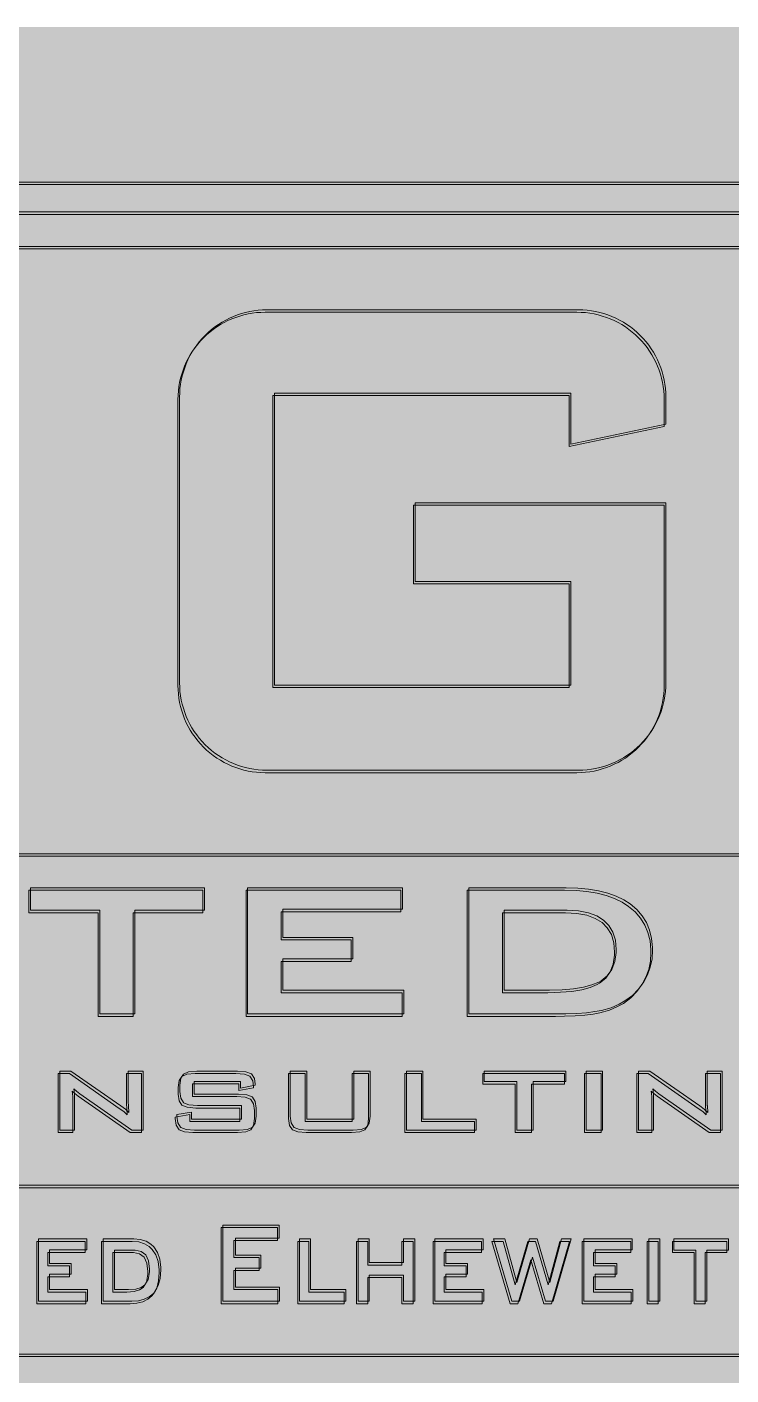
# Model space of a CAD drawing. Extents: x 594 to 813, y 174 to 240.
# Drawn here: x 798.466 to 799.505, y 188.869 to 190.856 of the extents above; entities that cross this region are included whole.
import ezdxf

# ---------------------------------------------------------------- set-up
doc = ezdxf.new("R2010")
doc.units = 0
doc.header["$MEASUREMENT"] = 0
doc.layers.add('UGCE-Logo', color=11, linetype='CONTINUOUS', lineweight=0)

# ---------------------------------------------------------------- blocks, each defined once
blk = doc.blocks.new('UGCE LOGO C')
at = {"layer": 'UGCE-Logo', "true_color": 0xffffff}
blk.add_hatch(color=7, dxfattribs=at).paths.add_polyline_path([(107380, 60870), (107380, 0), (0, 0), (0, 60870)])
at = {"layer": 'UGCE-Logo', "lineweight": 0, "true_color": 0x06336b}
h = blk.add_hatch(color=156, dxfattribs=at)
h.paths.add_polyline_path([(101375, 55359), (5508, 55359), (5508, 13718), (101375, 13718)])
h.paths.add_polyline_path([(59406, 15590), (59406, 17808), (61138, 17808), (61138, 17415), (59804, 17415), (59804, 16933), (60579, 16933), (60579, 16551), (59804, 16551), (59804, 16007), (61158, 16007), (61158, 15590)], flags=16)
h.paths.add_polyline_path([(54900, 15590), (54507, 15590), (54507, 16586), (53631, 17808), (54160, 17808), (54731, 16979), (55313, 17808), (55772, 17808), (54900, 16597)], flags=16)
h.paths.add_polyline_path([(61729, 15590), (61729, 17808), (61999, 17808), (63372, 16335), (63372, 17808), (63727, 17808), (63727, 15590), (63453, 15590), (62088, 17087), (62088, 15590)], flags=16)
h.paths.add_polyline_path([(6569, 19713), (6569, 54298), (100314, 54298), (100314, 19713)], flags=16)
h.paths.add_polyline_path([(53396, 17411), (52620, 17411), (52620, 15590), (52227, 15590), (52227, 17411), (51455, 17411), (51455, 17808), (53396, 17808)], flags=16)
h.paths.add_polyline_path([(50950, 15590), (50560, 15590), (50560, 17808), (50950, 17808)], flags=16)
h.paths.add_polyline_path([(64422, 15918), (64410, 16115), (64410, 17284), (64445, 17592), (64499, 17697), (64653, 17789), (64830, 17808), (65999, 17808), (66235, 17770), (66331, 17700), (66408, 17481), (66420, 17311), (66420, 17253), (66034, 17160), (66034, 17400), (64803, 17400), (64803, 16015), (66034, 16015), (66034, 16485), (65390, 16485), (65390, 16883), (66420, 16883), (66420, 16115), (66385, 15810), (66335, 15702), (66177, 15609), (65999, 15590), (64830, 15590), (64595, 15629), (64499, 15702)], flags=16)
h.paths.add_polyline_path([(49993, 15590), (48253, 15590), (48253, 17808), (49974, 17808), (49974, 17415), (48647, 17415), (48647, 16933), (49418, 16933), (49418, 16551), (48647, 16551), (48647, 16007), (49993, 16007)], flags=16)
h.paths.add_polyline_path([(67068, 15787), (67068, 16211), (67091, 16366), (67230, 16400), (67500, 16400), (67570, 16400), (67643, 16366), (67662, 16211), (67662, 15787), (67639, 15625), (67500, 15590), (67161, 15590), (67087, 15633)], flags=16)
h.paths.add_polyline_path([(47802, 17808), (47158, 15590), (46891, 15590), (46429, 17156), (45958, 15590), (45688, 15590), (45036, 17808), (45445, 17808), (45865, 16261), (46320, 17808), (46587, 17808), (47038, 16261), (47451, 17808)], flags=16)
h.paths.add_polyline_path([(69603, 15590), (70721, 18295), (71161, 18295), (72292, 15590), (71778, 15590), (71539, 16180), (70289, 16180), (70062, 15590)], flags=16)
h.paths.add_polyline_path([(44692, 15590), (42949, 15590), (42949, 17808), (44673, 17808), (44673, 17415), (43346, 17415), (43346, 16933), (44118, 16933), (44118, 16551), (43346, 16551), (43346, 16007), (44692, 16007)], flags=16)
h.paths.add_polyline_path([(70486, 16670), (70926, 17770), (71350, 16670)], flags=0)
h.paths.add_polyline_path([(72785, 15590), (72785, 17808), (73183, 17808), (73183, 16964), (74409, 16964), (74409, 17808), (74803, 17808), (74803, 15590), (74409, 15590), (74409, 16524), (73183, 16524), (73183, 15590)], flags=16)
h.paths.add_polyline_path([(42235, 15590), (41842, 15590), (41842, 16524), (40622, 16524), (40622, 15590), (40225, 15590), (40225, 17808), (40622, 17808), (40622, 16964), (41842, 16964), (41842, 17808), (42235, 17808)], flags=16)
h.paths.add_polyline_path([(39785, 15590), (38134, 15590), (38134, 17808), (38528, 17808), (38528, 16007), (39785, 16007)], flags=16)
h.paths.add_polyline_path([(75528, 15590), (75528, 17808), (75841, 17808), (76632, 16493), (77419, 17808), (77739, 17808), (77739, 15590), (77372, 15590), (77372, 17118), (76651, 15856), (76574, 15856), (75841, 17079), (75841, 15590)], flags=16)
h.paths.add_polyline_path([(37432, 15590), (35410, 15590), (35410, 18295), (37417, 18295), (37417, 17835), (35866, 17835), (35866, 17230), (36768, 17230), (36768, 16771), (35866, 16771), (35866, 16099), (37432, 16099)], flags=16)
h.paths.add_polyline_path([(78456, 15590), (78456, 17808), (80192, 17808), (80192, 17415), (78854, 17415), (78854, 16933), (79633, 16933), (79633, 16551), (78854, 16551), (78854, 16007), (80212, 16007), (80212, 15590)], flags=16)
h.paths.add_polyline_path([(80779, 15590), (80779, 17808), (81867, 17808), (82106, 17785), (82310, 17724), (82484, 17623), (82588, 17523), (82715, 17326), (82800, 17087), (82835, 16798), (82839, 16705), (82816, 16404), (82746, 16150), (82616, 15907), (82426, 15752), (82249, 15663), (82036, 15609), (81797, 15590), (81770, 15590)], flags=16)
h.paths.add_polyline_path([(81176, 16007), (81176, 17411), (81902, 17411), (82141, 17361), (82298, 17243), (82399, 17029), (82439, 16689), (82380, 16362), (82268, 16173), (82137, 16084), (81940, 16026), (81685, 16007)], flags=0)
h.paths.add_polyline_path([(33208, 16705), (33185, 16404), (33119, 16150), (32989, 15907), (32799, 15752), (32621, 15663), (32413, 15609), (32174, 15590), (32147, 15590), (31163, 15590), (31163, 17808), (32247, 17808), (32479, 17785), (32683, 17724), (32857, 17623), (32961, 17523), (33088, 17326), (33169, 17087), (33208, 16798)], flags=16)
h.paths.add_polyline_path([(32756, 16362), (32641, 16173), (32513, 16084), (32317, 16026), (32062, 16007), (31560, 16007), (31560, 17411), (32279, 17411), (32513, 17361), (32671, 17245), (32671, 17241), (32772, 17029), (32811, 16691)], flags=0)
h.paths.add_polyline_path([(30600, 15590), (28856, 15590), (28856, 17808), (30580, 17808), (30580, 17415), (29253, 17415), (29253, 16933), (30025, 16933), (30025, 16551), (29253, 16551), (29253, 16007), (30600, 16007)], flags=16)
h.paths.add_polyline_path([(84992, 16231), (84992, 16304), (85397, 16420), (85397, 16099), (86789, 16099), (86789, 16717), (85563, 16717), (85319, 16751), (85173, 16852), (85096, 17060), (85073, 17357), (85073, 17654), (85100, 17978), (85173, 18160), (85319, 18264), (85559, 18295), (86681, 18295), (86917, 18264), (87063, 18163), (87148, 17955), (87171, 17648), (86766, 17515), (86766, 17824), (85474, 17824), (85474, 17241), (86704, 17241), (86944, 17207), (87094, 17110), (87094, 17106), (87171, 16902), (87194, 16601), (87194, 16231), (87167, 15910), (87094, 15725), (86947, 15625), (86708, 15590), (86704, 15590), (85485, 15590), (85242, 15625), (85096, 15725), (85015, 15930)], flags=16)
h.paths.add_polyline_path([(28142, 15590), (27780, 15590), (27780, 17118), (27062, 15856), (26985, 15856), (26260, 17079), (26260, 15590), (25947, 15590), (25947, 17808), (26260, 17808), (27047, 16493), (27826, 17808), (28142, 17808)], flags=16)
h.paths.add_polyline_path([(87758, 15590), (88714, 17808), (89096, 17808), (90068, 15590), (89625, 15590), (89424, 16076), (88356, 16076), (88151, 15590)], flags=16)
h.paths.add_polyline_path([(88521, 16481), (88884, 17403), (89262, 16481)], flags=0)
h.paths.add_polyline_path([(25546, 15590), (25106, 15590), (24906, 16076), (23845, 16076), (23640, 15590), (23251, 15590), (24203, 17808), (24578, 17808)], flags=16)
h.paths.add_polyline_path([(24747, 16481), (24011, 16481), (24373, 17403)], flags=0)
h.paths.add_polyline_path([(90474, 15590), (90474, 17808), (92186, 17808), (92186, 17411), (90871, 17411), (90871, 16832), (91577, 16832), (91577, 16420), (90871, 16420), (90871, 15590)], flags=16)
h.paths.add_polyline_path([(22776, 15590), (22386, 15590), (22386, 16524), (21167, 16524), (21167, 15590), (20770, 15590), (20770, 17808), (21167, 17808), (21167, 16964), (22386, 16964), (22386, 17808), (22776, 17808)], flags=16)
h.paths.add_polyline_path([(92352, 17808), (92761, 17808), (93186, 16261), (93641, 17808), (93911, 17808), (94362, 16261), (94779, 17808), (95138, 17808), (94486, 15590), (94220, 15590), (93753, 17156), (93278, 15590), (93008, 15590)], flags=16)
h.paths.add_polyline_path([(20095, 16115), (20060, 15810), (20010, 15702), (19852, 15609), (19678, 15590), (18436, 15590), (18204, 15629), (18104, 15702), (18031, 15918), (18019, 16115), (18019, 17284), (18054, 17592), (18104, 17697), (18259, 17789), (18436, 17808), (19678, 17808), (19910, 17770), (20010, 17697), (20083, 17477), (20095, 17284)], flags=16)
h.paths.add_polyline_path([(95342, 15590), (96299, 17808), (96681, 17808), (97653, 15590), (97213, 15590), (97009, 16076), (95940, 16076), (95736, 15590)], flags=16)
h.paths.add_polyline_path([(19705, 16015), (18409, 16015), (18409, 17400), (19705, 17400)], flags=0)
h.paths.add_polyline_path([(96106, 16481), (96473, 17403), (96847, 16481)], flags=0)
h.paths.add_polyline_path([(97846, 17411), (97846, 17808), (99802, 17808), (99802, 17411), (99019, 17411), (99019, 15590), (98625, 15590), (98625, 17411)], flags=16)
h.paths.add_polyline_path([(17244, 15590), (16820, 15590), (16820, 17261), (16827, 17384), (16835, 17550), (16773, 17380), (16723, 17268), (15986, 15914), (15894, 15914), (15157, 17272), (15091, 17419), (15041, 17550), (15049, 17396), (15053, 17261), (15053, 15590), (14682, 15590), (14682, 18295), (15053, 18295), (15975, 16659), (16877, 18295), (17244, 18295)], flags=16)
h.paths.add_polyline_path([(12383, 15787), (12360, 15625), (12225, 15590), (11885, 15590), (11816, 15633), (11793, 15787), (11793, 16211), (11816, 16366), (11955, 16400), (12225, 16400), (12294, 16400), (12364, 16366), (12383, 16211)], flags=16)
h.paths.add_polyline_path([(11341, 15590), (10778, 15590), (10107, 16431), (9737, 16431), (9737, 15590), (9351, 15590), (9351, 17808), (10797, 17808), (11072, 17751), (11168, 17477), (11175, 17376), (11175, 16856), (11115, 16546), (10913, 16439), (10797, 16431), (10578, 16431)], flags=16)
h.paths.add_polyline_path([(10809, 16991), (10770, 16852), (10632, 16813), (9737, 16813), (9737, 17427), (10632, 17427), (10770, 17384), (10809, 17245)], flags=0)
h.paths.add_polyline_path([(8764, 16705), (8741, 16404), (8672, 16150), (8560, 15941), (8498, 15872), (8355, 15752), (8178, 15663), (7970, 15609), (7727, 15590), (7700, 15590), (6720, 15590), (6720, 17808), (7800, 17808), (8035, 17785), (8236, 17724), (8409, 17623), (8514, 17523), (8641, 17326), (8726, 17087), (8760, 16798)], flags=16)
h.paths.add_polyline_path([(8359, 16640), (8309, 16362), (8197, 16173), (8066, 16084), (7869, 16026), (7619, 16007), (7113, 16007), (7113, 17411), (7836, 17411), (8070, 17361), (8227, 17243), (8328, 17029), (8359, 16732)], flags=0)
h = blk.add_hatch(color=156, dxfattribs=at)
h.paths.add_polyline_path([(99030, 53073), (7883, 53073), (7883, 31490), (99030, 31490)])
h.paths.add_polyline_path([(48062, 34460), (36978, 34460, -0.414214), (33875, 37563), (33875, 47718, -0.414214), (36978, 50821), (48062, 50821, -0.414214), (51165, 47718), (51165, 46759), (47789, 46052), (47789, 47862), (37251, 47862), (37251, 37485), (47789, 37485), (47789, 41166), (42257, 41166), (42257, 43965), (51165, 43965), (51165, 37563, -0.414214)], flags=16)
h.paths.add_polyline_path([(57930, 37563), (57930, 47718, -0.414214), (61034, 50821), (70700, 50821, -0.414214), (73803, 47718), (73803, 45438), (70427, 44731), (70427, 47862), (61307, 47862), (61307, 37485), (70427, 37485), (70427, 40999), (73803, 40202), (73803, 37563, -0.414214), (70700, 34460), (61034, 34460, -0.414214)], flags=16)
h.paths.add_polyline_path([(23634, 34411), (13568, 34411, -0.414214), (10465, 37514), (10465, 50808), (13823, 50808), (13823, 37514), (23413, 37514), (23413, 50808), (26737, 50808), (26737, 37514, -0.414214)], flags=16)
h.paths.add_polyline_path([(80784, 50746), (95753, 50746), (95753, 48021), (84228, 48021), (84228, 44269), (90836, 44269), (90836, 41455), (84159, 41455), (84159, 37474), (95753, 37474), (95753, 34408), (80784, 34408)], flags=16)
h = blk.add_hatch(color=156, dxfattribs=at)
h.dxf.hatch_style = 1
h.paths.add_polyline_path([(34765, 30286), (28569, 30286), (28569, 29483), (31038, 29483), (31038, 25801), (32288, 25801), (32288, 29483), (34765, 29483)])
h = blk.add_hatch(color=156, dxfattribs=at)
h.dxf.hatch_style = 1
h.paths.add_polyline_path([(41802, 30286), (36296, 30286), (36296, 25801), (41853, 25801), (41853, 26644), (37548, 26644), (37548, 27757), (40031, 27757), (40031, 28521), (37548, 28521), (37548, 29522), (41802, 29522)])
h = blk.add_hatch(color=156, dxfattribs=at)
h.dxf.hatch_style = 1
h.paths.add_polyline_path([(50695, 28072), (50692, 28167), (50661, 28485), (50589, 28780), (50477, 29048), (50327, 29293), (50134, 29514), (49900, 29709), (49674, 29854), (49403, 29985), (49105, 30094), (48776, 30178), (48419, 30239), (48034, 30275), (47621, 30286), (44162, 30286), (44162, 25801), (47300, 25801), (47615, 25804), (47998, 25818), (48341, 25846), (48639, 25885), (48873, 25929), (49216, 26024), (49509, 26147), (49713, 26264), (49975, 26459), (50198, 26685), (50385, 26942), (50516, 27190), (50614, 27466), (50675, 27759)])
h.paths.add_polyline_path([(49401, 27982), (49353, 27662), (49247, 27386), (49085, 27160), (48862, 26981), (48781, 26934), (48533, 26830), (48237, 26750), (47886, 26691), (47484, 26657), (47032, 26644), (45415, 26644), (45415, 29483), (47632, 29483), (47657, 29483), (48059, 29461), (48410, 29394), (48709, 29285), (48954, 29132), (49141, 28948), (49286, 28705), (49373, 28418), (49403, 28088)], flags=16)
h = blk.add_hatch(color=156, dxfattribs=at)
h.dxf.hatch_style = 1
h.paths.add_polyline_path([(32578, 23774), (32050, 23774), (32050, 22668), (32056, 22554), (32056, 22534), (32073, 22305), (31948, 22418), (31789, 22534), (30014, 23774), (29615, 23774), (29615, 21670), (30142, 21670), (30142, 22807), (30136, 22957), (30116, 23141), (30210, 23059), (30326, 22968), (32178, 21670), (32578, 21670)])
h = blk.add_hatch(color=156, dxfattribs=at)
h.dxf.hatch_style = 1
h.paths.add_polyline_path([(36468, 22846), (36460, 22855), (36270, 22929), (35966, 22954), (34395, 22954), (34395, 23405), (36046, 23405), (36046, 23167), (36564, 23266), (36564, 23311), (36536, 23513), (36431, 23672), (36428, 23674), (36236, 23748), (35938, 23774), (34509, 23774), (34489, 23774), (34194, 23745), (34012, 23666), (33916, 23521), (33885, 23275), (33885, 23042), (33916, 22804), (34012, 22651), (34018, 22645), (34208, 22571), (34509, 22546), (36080, 22546), (36080, 22067), (34299, 22067), (34299, 22313), (33780, 22225), (33780, 22169), (33814, 21931), (33913, 21775), (33922, 21769), (34109, 21695), (34409, 21670), (35966, 21670), (35992, 21670), (36287, 21698), (36468, 21775), (36564, 21922), (36596, 22169), (36596, 22455), (36567, 22693)])
h = blk.add_hatch(color=156, dxfattribs=at)
h.dxf.hatch_style = 1
h.paths.add_polyline_path([(40653, 23774), (40069, 23774), (40069, 22067), (38399, 22067), (38399, 23774), (37812, 23774), (37812, 22169), (37843, 21928), (37942, 21775), (38138, 21695), (38439, 21670), (40049, 21670), (40344, 21698), (40526, 21775), (40622, 21922), (40653, 22169)])
h = blk.add_hatch(color=156, dxfattribs=at)
h.dxf.hatch_style = 1
h.paths.add_polyline_path([(44422, 22067), (42530, 22067), (42530, 23774), (41943, 23774), (41943, 21670), (44422, 21670)])
h = blk.add_hatch(color=156, dxfattribs=at)
h.dxf.hatch_style = 1
h.paths.add_polyline_path([(47615, 23774), (44711, 23774), (44711, 23396), (45865, 23396), (45865, 21670), (46452, 21670), (46452, 23396), (47615, 23396)])
h = blk.add_hatch(color=156, dxfattribs=at)
h.dxf.hatch_style = 1
h.paths.add_polyline_path([(48919, 23774), (48332, 23774), (48332, 21670), (48919, 21670)])
h = blk.add_hatch(color=156, dxfattribs=at)
h.dxf.hatch_style = 1
h.paths.add_polyline_path([(53164, 23774), (52636, 23774), (52636, 22668), (52639, 22554), (52642, 22534), (52659, 22305), (52534, 22418), (52373, 22534), (50600, 23774), (50198, 23774), (50198, 21670), (50725, 21670), (50725, 22807), (50722, 22957), (50702, 23141), (50796, 23059), (50912, 22968), (52761, 21670), (53164, 21670)])
at = {"layer": 'UGCE-Logo', "color": 156, "true_color": 0x06336b}
for points in [[(101375, 55359), (101375, 13718), (5508, 13718), (5508, 55359)], [(100314, 54298), (100314, 19713), (6569, 19713), (6569, 54298)], [(99030, 53073), (99030, 31490), (7883, 31490), (7883, 53073)]]:
    blk.add_lwpolyline(points, close=True, dxfattribs=at)
at = {"layer": 'UGCE-Logo', "color": 156, "lineweight": 0, "true_color": 0x06336b}
blk.add_lwpolyline([(51165, 43965), (51165, 37563, -0.414214), (48062, 34460), (36978, 34460, -0.414214), (33875, 37563), (33875, 47718, -0.414214), (36978, 50821), (48062, 50821, -0.414214), (51165, 47718), (51165, 46759), (47789, 46052), (47789, 47862), (37251, 47862), (37251, 37485), (47789, 37485), (47789, 41166), (42257, 41166), (42257, 43965)], format="xyb", close=True, dxfattribs=at)
for points in [[(28569, 30286), (28569, 29483), (31038, 29483), (31038, 25801), (32288, 25801), (32288, 29483), (34765, 29483), (34765, 30286)], [(36296, 30286), (36296, 25801), (41853, 25801), (41853, 26644), (37548, 26644), (37548, 27757), (40031, 27757), (40031, 28521), (37548, 28521), (37548, 29522), (41802, 29522), (41802, 30286)], [(49900, 29709), (49674, 29854), (49403, 29985), (49105, 30094), (48776, 30178), (48419, 30239), (48034, 30275), (47621, 30286), (44162, 30286), (44162, 25801), (47300, 25801), (47615, 25804), (47998, 25818), (48341, 25846), (48639, 25885), (48873, 25929), (49216, 26024), (49509, 26147), (49713, 26264), (49975, 26459), (50198, 26685), (50385, 26942), (50516, 27190), (50614, 27466), (50675, 27759), (50695, 28072), (50692, 28167), (50661, 28485), (50589, 28780), (50477, 29048), (50327, 29293), (50134, 29514)], [(45415, 29483), (47632, 29483), (47657, 29483), (48059, 29461), (48410, 29394), (48709, 29285), (48954, 29132), (49141, 28948), (49286, 28705), (49373, 28418), (49403, 28088), (49401, 27982), (49353, 27662), (49247, 27386), (49085, 27160), (48862, 26981), (48781, 26934), (48533, 26830), (48237, 26750), (47886, 26691), (47484, 26657), (47032, 26644), (45415, 26644)], [(29615, 23774), (29615, 21670), (30142, 21670), (30142, 22807), (30136, 22957), (30116, 23141), (30210, 23059), (30326, 22968), (32178, 21670), (32578, 21670), (32578, 23774), (32050, 23774), (32050, 22668), (32056, 22554), (32056, 22534), (32073, 22305), (31948, 22418), (31789, 22534), (30014, 23774)], [(33780, 22225), (33780, 22169), (33814, 21931), (33913, 21775), (33922, 21769), (34109, 21695), (34409, 21670), (35966, 21670), (35992, 21670), (36287, 21698), (36468, 21775), (36564, 21922), (36596, 22169), (36596, 22455), (36567, 22693), (36468, 22846), (36460, 22855), (36270, 22929), (35966, 22954), (34395, 22954), (34395, 23405), (36046, 23405), (36046, 23167), (36564, 23266), (36564, 23311), (36536, 23513), (36431, 23672), (36428, 23674), (36236, 23748), (35938, 23774), (34509, 23774), (34489, 23774), (34194, 23745), (34012, 23666), (33916, 23521), (33885, 23275), (33885, 23042), (33916, 22804), (34012, 22651), (34018, 22645), (34208, 22571), (34509, 22546), (36080, 22546), (36080, 22067), (34299, 22067), (34299, 22313)], [(37812, 23774), (37812, 22169), (37843, 21928), (37943, 21775), (37951, 21772), (38138, 21695), (38439, 21670), (40029, 21670), (40049, 21670), (40344, 21698), (40526, 21775), (40622, 21922), (40653, 22169), (40653, 23774), (40069, 23774), (40069, 22067), (38399, 22067), (38399, 23774)], [(41943, 23774), (41943, 21670), (44422, 21670), (44422, 22067), (42530, 22067), (42530, 23774)], [(44711, 23774), (44711, 23396), (45865, 23396), (45865, 21670), (46452, 21670), (46452, 23396), (47615, 23396), (47615, 23774)], [(48332, 23774), (48919, 23774), (48919, 21670), (48332, 21670)], [(52636, 23774), (52636, 22668), (52639, 22554), (52642, 22534), (52659, 22305), (52534, 22418), (52373, 22534), (50600, 23774), (50198, 23774), (50198, 21670), (50725, 21670), (50725, 22807), (50722, 22957), (50702, 23141), (50796, 23059), (50912, 22968), (52761, 21670), (53164, 21670), (53164, 23774)], [(35410, 15590), (37432, 15590), (37432, 16099), (35866, 16099), (35866, 16771), (36768, 16771), (36768, 17230), (35866, 17230), (35866, 17835), (37417, 17835), (37417, 18295), (35410, 18295)], [(28856, 15590), (30600, 15590), (30600, 16007), (29253, 16007), (29253, 16551), (30025, 16551), (30025, 16933), (29253, 16933), (29253, 17415), (30580, 17415), (30580, 17808), (28856, 17808)], [(31163, 15590), (32147, 15590), (32174, 15590), (32413, 15609), (32621, 15663), (32799, 15752), (32945, 15872), (33007, 15941), (33119, 16150), (33185, 16404), (33208, 16705), (33208, 16798), (33169, 17087), (33088, 17326), (32961, 17523), (32857, 17623), (32683, 17724), (32479, 17785), (32247, 17808), (31163, 17808)], [(38134, 15590), (39785, 15590), (39785, 16007), (38528, 16007), (38528, 17808), (38134, 17808)], [(40225, 15590), (40622, 15590), (40622, 16524), (41842, 16524), (41842, 15590), (42235, 15590), (42235, 17808), (41842, 17808), (41842, 16964), (40622, 16964), (40622, 17808), (40225, 17808)], [(42949, 15590), (44692, 15590), (44692, 16007), (43346, 16007), (43346, 16551), (44118, 16551), (44118, 16933), (43346, 16933), (43346, 17415), (44673, 17415), (44673, 17808), (42949, 17808)], [(45036, 17808), (45445, 17808), (45865, 16261), (46320, 17808), (46587, 17808), (47038, 16261), (47451, 17808), (47802, 17808), (47158, 15590), (46891, 15590), (46429, 17156), (45958, 15590), (45688, 15590)], [(48253, 15590), (49993, 15590), (49993, 16007), (48647, 16007), (48647, 16551), (49418, 16551), (49418, 16933), (48647, 16933), (48647, 17415), (49974, 17415), (49974, 17808), (48253, 17808)], [(50950, 17808), (50950, 15590), (50560, 15590), (50560, 17808)], [(51455, 17411), (52227, 17411), (52227, 15590), (52620, 15590), (52620, 17411), (53396, 17411), (53396, 17808), (51455, 17808)], [(32247, 17411), (32297, 17407), (32513, 17361), (32671, 17245), (32671, 17241), (32772, 17029), (32806, 16732), (32803, 16640), (32756, 16362), (32641, 16173), (32513, 16084), (32317, 16026), (32062, 16007), (31560, 16007), (31560, 17411)]]:
    blk.add_lwpolyline(points, close=True, dxfattribs=at)
blk = doc.blocks.new('UGCE Logo 2')
at = {"layer": 'UGCE-Logo', "true_color": 0xffffff}
blk.add_hatch(color=7, dxfattribs=at).paths.add_polyline_path([(107380, 60870), (107380, 0), (0, 0), (0, 60870)])
at = {"layer": 'UGCE-Logo', "lineweight": 0, "true_color": 0x06336b}
h = blk.add_hatch(color=156, dxfattribs=at)
h.paths.add_polyline_path([(101375, 55359), (5508, 55359), (5508, 13718), (101375, 13718)])
h.paths.add_polyline_path([(59406, 15590), (59406, 17808), (61138, 17808), (61138, 17415), (59804, 17415), (59804, 16933), (60579, 16933), (60579, 16551), (59804, 16551), (59804, 16007), (61158, 16007), (61158, 15590)], flags=16)
h.paths.add_polyline_path([(54900, 15590), (54507, 15590), (54507, 16586), (53631, 17808), (54160, 17808), (54731, 16979), (55313, 17808), (55772, 17808), (54900, 16597)], flags=16)
h.paths.add_polyline_path([(61729, 15590), (61729, 17808), (61999, 17808), (63372, 16335), (63372, 17808), (63727, 17808), (63727, 15590), (63453, 15590), (62088, 17087), (62088, 15590)], flags=16)
h.paths.add_polyline_path([(6569, 19713), (6569, 54298), (100314, 54298), (100314, 19713)], flags=16)
h.paths.add_polyline_path([(53396, 17411), (52620, 17411), (52620, 15590), (52227, 15590), (52227, 17411), (51455, 17411), (51455, 17808), (53396, 17808)], flags=16)
h.paths.add_polyline_path([(50950, 15590), (50560, 15590), (50560, 17808), (50950, 17808)], flags=16)
h.paths.add_polyline_path([(64422, 15918), (64410, 16115), (64410, 17284), (64445, 17592), (64499, 17697), (64653, 17789), (64830, 17808), (65999, 17808), (66235, 17770), (66331, 17700), (66408, 17481), (66420, 17311), (66420, 17253), (66034, 17160), (66034, 17400), (64803, 17400), (64803, 16015), (66034, 16015), (66034, 16485), (65390, 16485), (65390, 16883), (66420, 16883), (66420, 16115), (66385, 15810), (66335, 15702), (66177, 15609), (65999, 15590), (64830, 15590), (64595, 15629), (64499, 15702)], flags=16)
h.paths.add_polyline_path([(49993, 15590), (48253, 15590), (48253, 17808), (49974, 17808), (49974, 17415), (48647, 17415), (48647, 16933), (49418, 16933), (49418, 16551), (48647, 16551), (48647, 16007), (49993, 16007)], flags=16)
h.paths.add_polyline_path([(67068, 15787), (67068, 16211), (67091, 16366), (67230, 16400), (67500, 16400), (67570, 16400), (67643, 16366), (67662, 16211), (67662, 15787), (67639, 15625), (67500, 15590), (67161, 15590), (67087, 15633)], flags=16)
h.paths.add_polyline_path([(47802, 17808), (47158, 15590), (46891, 15590), (46429, 17156), (45958, 15590), (45688, 15590), (45036, 17808), (45445, 17808), (45865, 16261), (46320, 17808), (46587, 17808), (47038, 16261), (47451, 17808)], flags=16)
h.paths.add_polyline_path([(69603, 15590), (70721, 18295), (71161, 18295), (72292, 15590), (71778, 15590), (71539, 16180), (70289, 16180), (70062, 15590)], flags=16)
h.paths.add_polyline_path([(44692, 15590), (42949, 15590), (42949, 17808), (44673, 17808), (44673, 17415), (43346, 17415), (43346, 16933), (44118, 16933), (44118, 16551), (43346, 16551), (43346, 16007), (44692, 16007)], flags=16)
h.paths.add_polyline_path([(70486, 16670), (70926, 17770), (71350, 16670)], flags=0)
h.paths.add_polyline_path([(72785, 15590), (72785, 17808), (73183, 17808), (73183, 16964), (74409, 16964), (74409, 17808), (74803, 17808), (74803, 15590), (74409, 15590), (74409, 16524), (73183, 16524), (73183, 15590)], flags=16)
h.paths.add_polyline_path([(42235, 15590), (41842, 15590), (41842, 16524), (40622, 16524), (40622, 15590), (40225, 15590), (40225, 17808), (40622, 17808), (40622, 16964), (41842, 16964), (41842, 17808), (42235, 17808)], flags=16)
h.paths.add_polyline_path([(39785, 15590), (38134, 15590), (38134, 17808), (38528, 17808), (38528, 16007), (39785, 16007)], flags=16)
h.paths.add_polyline_path([(75528, 15590), (75528, 17808), (75841, 17808), (76632, 16493), (77419, 17808), (77739, 17808), (77739, 15590), (77372, 15590), (77372, 17118), (76651, 15856), (76574, 15856), (75841, 17079), (75841, 15590)], flags=16)
h.paths.add_polyline_path([(37432, 15590), (35410, 15590), (35410, 18295), (37417, 18295), (37417, 17835), (35866, 17835), (35866, 17230), (36768, 17230), (36768, 16771), (35866, 16771), (35866, 16099), (37432, 16099)], flags=16)
h.paths.add_polyline_path([(78456, 15590), (78456, 17808), (80192, 17808), (80192, 17415), (78854, 17415), (78854, 16933), (79633, 16933), (79633, 16551), (78854, 16551), (78854, 16007), (80212, 16007), (80212, 15590)], flags=16)
h.paths.add_polyline_path([(80779, 15590), (80779, 17808), (81867, 17808), (82106, 17785), (82310, 17724), (82484, 17623), (82588, 17523), (82715, 17326), (82800, 17087), (82835, 16798), (82839, 16705), (82816, 16404), (82746, 16150), (82616, 15907), (82426, 15752), (82249, 15663), (82036, 15609), (81797, 15590), (81770, 15590)], flags=16)
h.paths.add_polyline_path([(81176, 16007), (81176, 17411), (81902, 17411), (82141, 17361), (82298, 17243), (82399, 17029), (82439, 16689), (82380, 16362), (82268, 16173), (82137, 16084), (81940, 16026), (81685, 16007)], flags=0)
h.paths.add_polyline_path([(33208, 16705), (33185, 16404), (33119, 16150), (32989, 15907), (32799, 15752), (32621, 15663), (32413, 15609), (32174, 15590), (32147, 15590), (31163, 15590), (31163, 17808), (32247, 17808), (32479, 17785), (32683, 17724), (32857, 17623), (32961, 17523), (33088, 17326), (33169, 17087), (33208, 16798)], flags=16)
h.paths.add_polyline_path([(32756, 16362), (32641, 16173), (32513, 16084), (32317, 16026), (32062, 16007), (31560, 16007), (31560, 17411), (32279, 17411), (32513, 17361), (32671, 17245), (32671, 17241), (32772, 17029), (32811, 16691)], flags=0)
h.paths.add_polyline_path([(30600, 15590), (28856, 15590), (28856, 17808), (30580, 17808), (30580, 17415), (29253, 17415), (29253, 16933), (30025, 16933), (30025, 16551), (29253, 16551), (29253, 16007), (30600, 16007)], flags=16)
h.paths.add_polyline_path([(84992, 16231), (84992, 16304), (85397, 16420), (85397, 16099), (86789, 16099), (86789, 16717), (85563, 16717), (85319, 16751), (85173, 16852), (85096, 17060), (85073, 17357), (85073, 17654), (85100, 17978), (85173, 18160), (85319, 18264), (85559, 18295), (86681, 18295), (86917, 18264), (87063, 18163), (87148, 17955), (87171, 17648), (86766, 17515), (86766, 17824), (85474, 17824), (85474, 17241), (86704, 17241), (86944, 17207), (87094, 17110), (87094, 17106), (87171, 16902), (87194, 16601), (87194, 16231), (87167, 15910), (87094, 15725), (86947, 15625), (86708, 15590), (86704, 15590), (85485, 15590), (85242, 15625), (85096, 15725), (85015, 15930)], flags=16)
h.paths.add_polyline_path([(28142, 15590), (27780, 15590), (27780, 17118), (27062, 15856), (26985, 15856), (26260, 17079), (26260, 15590), (25947, 15590), (25947, 17808), (26260, 17808), (27047, 16493), (27826, 17808), (28142, 17808)], flags=16)
h.paths.add_polyline_path([(87758, 15590), (88714, 17808), (89096, 17808), (90068, 15590), (89625, 15590), (89424, 16076), (88356, 16076), (88151, 15590)], flags=16)
h.paths.add_polyline_path([(88521, 16481), (88884, 17403), (89262, 16481)], flags=0)
h.paths.add_polyline_path([(25546, 15590), (25106, 15590), (24906, 16076), (23845, 16076), (23640, 15590), (23251, 15590), (24203, 17808), (24578, 17808)], flags=16)
h.paths.add_polyline_path([(24747, 16481), (24011, 16481), (24373, 17403)], flags=0)
h.paths.add_polyline_path([(90474, 15590), (90474, 17808), (92186, 17808), (92186, 17411), (90871, 17411), (90871, 16832), (91577, 16832), (91577, 16420), (90871, 16420), (90871, 15590)], flags=16)
h.paths.add_polyline_path([(22776, 15590), (22386, 15590), (22386, 16524), (21167, 16524), (21167, 15590), (20770, 15590), (20770, 17808), (21167, 17808), (21167, 16964), (22386, 16964), (22386, 17808), (22776, 17808)], flags=16)
h.paths.add_polyline_path([(92352, 17808), (92761, 17808), (93186, 16261), (93641, 17808), (93911, 17808), (94362, 16261), (94779, 17808), (95138, 17808), (94486, 15590), (94220, 15590), (93753, 17156), (93278, 15590), (93008, 15590)], flags=16)
h.paths.add_polyline_path([(20095, 16115), (20060, 15810), (20010, 15702), (19852, 15609), (19678, 15590), (18436, 15590), (18204, 15629), (18104, 15702), (18031, 15918), (18019, 16115), (18019, 17284), (18054, 17592), (18104, 17697), (18259, 17789), (18436, 17808), (19678, 17808), (19910, 17770), (20010, 17697), (20083, 17477), (20095, 17284)], flags=16)
h.paths.add_polyline_path([(95342, 15590), (96299, 17808), (96681, 17808), (97653, 15590), (97213, 15590), (97009, 16076), (95940, 16076), (95736, 15590)], flags=16)
h.paths.add_polyline_path([(19705, 16015), (18409, 16015), (18409, 17400), (19705, 17400)], flags=0)
h.paths.add_polyline_path([(96106, 16481), (96473, 17403), (96847, 16481)], flags=0)
h.paths.add_polyline_path([(97846, 17411), (97846, 17808), (99802, 17808), (99802, 17411), (99019, 17411), (99019, 15590), (98625, 15590), (98625, 17411)], flags=16)
h.paths.add_polyline_path([(17244, 15590), (16820, 15590), (16820, 17261), (16827, 17384), (16835, 17550), (16773, 17380), (16723, 17268), (15986, 15914), (15894, 15914), (15157, 17272), (15091, 17419), (15041, 17550), (15049, 17396), (15053, 17261), (15053, 15590), (14682, 15590), (14682, 18295), (15053, 18295), (15975, 16659), (16877, 18295), (17244, 18295)], flags=16)
h.paths.add_polyline_path([(12383, 15787), (12360, 15625), (12225, 15590), (11885, 15590), (11816, 15633), (11793, 15787), (11793, 16211), (11816, 16366), (11955, 16400), (12225, 16400), (12294, 16400), (12364, 16366), (12383, 16211)], flags=16)
h.paths.add_polyline_path([(11341, 15590), (10778, 15590), (10107, 16431), (9737, 16431), (9737, 15590), (9351, 15590), (9351, 17808), (10797, 17808), (11072, 17751), (11168, 17477), (11175, 17376), (11175, 16856), (11115, 16546), (10913, 16439), (10797, 16431), (10578, 16431)], flags=16)
h.paths.add_polyline_path([(10809, 16991), (10770, 16852), (10632, 16813), (9737, 16813), (9737, 17427), (10632, 17427), (10770, 17384), (10809, 17245)], flags=0)
h.paths.add_polyline_path([(8764, 16705), (8741, 16404), (8672, 16150), (8560, 15941), (8498, 15872), (8355, 15752), (8178, 15663), (7970, 15609), (7727, 15590), (7700, 15590), (6720, 15590), (6720, 17808), (7800, 17808), (8035, 17785), (8236, 17724), (8409, 17623), (8514, 17523), (8641, 17326), (8726, 17087), (8760, 16798)], flags=16)
h.paths.add_polyline_path([(8359, 16640), (8309, 16362), (8197, 16173), (8066, 16084), (7869, 16026), (7619, 16007), (7113, 16007), (7113, 17411), (7836, 17411), (8070, 17361), (8227, 17243), (8328, 17029), (8359, 16732)], flags=0)
h = blk.add_hatch(color=156, dxfattribs=at)
h.paths.add_polyline_path([(99030, 53073), (7883, 53073), (7883, 31490), (99030, 31490)])
h.paths.add_polyline_path([(48062, 34460), (36978, 34460, -0.414214), (33875, 37563), (33875, 47718, -0.414214), (36978, 50821), (48062, 50821, -0.414214), (51165, 47718), (51165, 46759), (47789, 46052), (47789, 47862), (37251, 47862), (37251, 37485), (47789, 37485), (47789, 41166), (42257, 41166), (42257, 43965), (51165, 43965), (51165, 37563, -0.414214)], flags=16)
h.paths.add_polyline_path([(57930, 37563), (57930, 47718, -0.414214), (61034, 50821), (70700, 50821, -0.414214), (73803, 47718), (73803, 45438), (70427, 44731), (70427, 47862), (61307, 47862), (61307, 37485), (70427, 37485), (70427, 40999), (73803, 40202), (73803, 37563, -0.414214), (70700, 34460), (61034, 34460, -0.414214)], flags=16)
h.paths.add_polyline_path([(23634, 34411), (13568, 34411, -0.414214), (10465, 37514), (10465, 50808), (13823, 50808), (13823, 37514), (23413, 37514), (23413, 50808), (26737, 50808), (26737, 37514, -0.414214)], flags=16)
h.paths.add_polyline_path([(80784, 50746), (95753, 50746), (95753, 48021), (84228, 48021), (84228, 44269), (90836, 44269), (90836, 41455), (84159, 41455), (84159, 37474), (95753, 37474), (95753, 34408), (80784, 34408)], flags=16)
h = blk.add_hatch(color=156, dxfattribs=at)
h.dxf.hatch_style = 1
h.paths.add_polyline_path([(34765, 30286), (28569, 30286), (28569, 29483), (31038, 29483), (31038, 25801), (32288, 25801), (32288, 29483), (34765, 29483)])
h = blk.add_hatch(color=156, dxfattribs=at)
h.dxf.hatch_style = 1
h.paths.add_polyline_path([(41802, 30286), (36296, 30286), (36296, 25801), (41853, 25801), (41853, 26644), (37548, 26644), (37548, 27757), (40031, 27757), (40031, 28521), (37548, 28521), (37548, 29522), (41802, 29522)])
h = blk.add_hatch(color=156, dxfattribs=at)
h.dxf.hatch_style = 1
h.paths.add_polyline_path([(50695, 28072), (50692, 28167), (50661, 28485), (50589, 28780), (50477, 29048), (50327, 29293), (50134, 29514), (49900, 29709), (49674, 29854), (49403, 29985), (49105, 30094), (48776, 30178), (48419, 30239), (48034, 30275), (47621, 30286), (44162, 30286), (44162, 25801), (47300, 25801), (47615, 25804), (47998, 25818), (48341, 25846), (48639, 25885), (48873, 25929), (49216, 26024), (49509, 26147), (49713, 26264), (49975, 26459), (50198, 26685), (50385, 26942), (50516, 27190), (50614, 27466), (50675, 27759)])
h.paths.add_polyline_path([(49401, 27982), (49353, 27662), (49247, 27386), (49085, 27160), (48862, 26981), (48781, 26934), (48533, 26830), (48237, 26750), (47886, 26691), (47484, 26657), (47032, 26644), (45415, 26644), (45415, 29483), (47632, 29483), (47657, 29483), (48059, 29461), (48410, 29394), (48709, 29285), (48954, 29132), (49141, 28948), (49286, 28705), (49373, 28418), (49403, 28088)], flags=16)
h = blk.add_hatch(color=156, dxfattribs=at)
h.dxf.hatch_style = 1
h.paths.add_polyline_path([(32578, 23774), (32050, 23774), (32050, 22668), (32056, 22554), (32056, 22534), (32073, 22305), (31948, 22418), (31789, 22534), (30014, 23774), (29615, 23774), (29615, 21670), (30142, 21670), (30142, 22807), (30136, 22957), (30116, 23141), (30210, 23059), (30326, 22968), (32178, 21670), (32578, 21670)])
h = blk.add_hatch(color=156, dxfattribs=at)
h.dxf.hatch_style = 1
h.paths.add_polyline_path([(36468, 22846), (36460, 22855), (36270, 22929), (35966, 22954), (34395, 22954), (34395, 23405), (36046, 23405), (36046, 23167), (36564, 23266), (36564, 23311), (36536, 23513), (36431, 23672), (36428, 23674), (36236, 23748), (35938, 23774), (34509, 23774), (34489, 23774), (34194, 23745), (34012, 23666), (33916, 23521), (33885, 23275), (33885, 23042), (33916, 22804), (34012, 22651), (34018, 22645), (34208, 22571), (34509, 22546), (36080, 22546), (36080, 22067), (34299, 22067), (34299, 22313), (33780, 22225), (33780, 22169), (33814, 21931), (33913, 21775), (33922, 21769), (34109, 21695), (34409, 21670), (35966, 21670), (35992, 21670), (36287, 21698), (36468, 21775), (36564, 21922), (36596, 22169), (36596, 22455), (36567, 22693)])
h = blk.add_hatch(color=156, dxfattribs=at)
h.dxf.hatch_style = 1
h.paths.add_polyline_path([(40653, 23774), (40069, 23774), (40069, 22067), (38399, 22067), (38399, 23774), (37812, 23774), (37812, 22169), (37843, 21928), (37942, 21775), (38138, 21695), (38439, 21670), (40049, 21670), (40344, 21698), (40526, 21775), (40622, 21922), (40653, 22169)])
h = blk.add_hatch(color=156, dxfattribs=at)
h.dxf.hatch_style = 1
h.paths.add_polyline_path([(44422, 22067), (42530, 22067), (42530, 23774), (41943, 23774), (41943, 21670), (44422, 21670)])
h = blk.add_hatch(color=156, dxfattribs=at)
h.dxf.hatch_style = 1
h.paths.add_polyline_path([(47615, 23774), (44711, 23774), (44711, 23396), (45865, 23396), (45865, 21670), (46452, 21670), (46452, 23396), (47615, 23396)])
h = blk.add_hatch(color=156, dxfattribs=at)
h.dxf.hatch_style = 1
h.paths.add_polyline_path([(48919, 23774), (48332, 23774), (48332, 21670), (48919, 21670)])
h = blk.add_hatch(color=156, dxfattribs=at)
h.dxf.hatch_style = 1
h.paths.add_polyline_path([(53164, 23774), (52636, 23774), (52636, 22668), (52639, 22554), (52642, 22534), (52659, 22305), (52534, 22418), (52373, 22534), (50600, 23774), (50198, 23774), (50198, 21670), (50725, 21670), (50725, 22807), (50722, 22957), (50702, 23141), (50796, 23059), (50912, 22968), (52761, 21670), (53164, 21670)])
at = {"layer": 'UGCE-Logo', "color": 156, "true_color": 0x06336b}
for points in [[(101375, 55359), (101375, 13718), (5508, 13718), (5508, 55359)], [(100314, 54298), (100314, 19713), (6569, 19713), (6569, 54298)], [(99030, 53073), (99030, 31490), (7883, 31490), (7883, 53073)]]:
    blk.add_lwpolyline(points, close=True, dxfattribs=at)
at = {"layer": 'UGCE-Logo', "color": 156, "lineweight": 0, "true_color": 0x06336b}
blk.add_lwpolyline([(51165, 43965), (51165, 37563, -0.414214), (48062, 34460), (36978, 34460, -0.414214), (33875, 37563), (33875, 47718, -0.414214), (36978, 50821), (48062, 50821, -0.414214), (51165, 47718), (51165, 46759), (47789, 46052), (47789, 47862), (37251, 47862), (37251, 37485), (47789, 37485), (47789, 41166), (42257, 41166), (42257, 43965)], format="xyb", close=True, dxfattribs=at)
for points in [[(28569, 30286), (28569, 29483), (31038, 29483), (31038, 25801), (32288, 25801), (32288, 29483), (34765, 29483), (34765, 30286)], [(36296, 30286), (36296, 25801), (41853, 25801), (41853, 26644), (37548, 26644), (37548, 27757), (40031, 27757), (40031, 28521), (37548, 28521), (37548, 29522), (41802, 29522), (41802, 30286)], [(49900, 29709), (49674, 29854), (49403, 29985), (49105, 30094), (48776, 30178), (48419, 30239), (48034, 30275), (47621, 30286), (44162, 30286), (44162, 25801), (47300, 25801), (47615, 25804), (47998, 25818), (48341, 25846), (48639, 25885), (48873, 25929), (49216, 26024), (49509, 26147), (49713, 26264), (49975, 26459), (50198, 26685), (50385, 26942), (50516, 27190), (50614, 27466), (50675, 27759), (50695, 28072), (50692, 28167), (50661, 28485), (50589, 28780), (50477, 29048), (50327, 29293), (50134, 29514)], [(45415, 29483), (47632, 29483), (47657, 29483), (48059, 29461), (48410, 29394), (48709, 29285), (48954, 29132), (49141, 28948), (49286, 28705), (49373, 28418), (49403, 28088), (49401, 27982), (49353, 27662), (49247, 27386), (49085, 27160), (48862, 26981), (48781, 26934), (48533, 26830), (48237, 26750), (47886, 26691), (47484, 26657), (47032, 26644), (45415, 26644)], [(29615, 23774), (29615, 21670), (30142, 21670), (30142, 22807), (30136, 22957), (30116, 23141), (30210, 23059), (30326, 22968), (32178, 21670), (32578, 21670), (32578, 23774), (32050, 23774), (32050, 22668), (32056, 22554), (32056, 22534), (32073, 22305), (31948, 22418), (31789, 22534), (30014, 23774)], [(33780, 22225), (33780, 22169), (33814, 21931), (33913, 21775), (33922, 21769), (34109, 21695), (34409, 21670), (35966, 21670), (35992, 21670), (36287, 21698), (36468, 21775), (36564, 21922), (36596, 22169), (36596, 22455), (36567, 22693), (36468, 22846), (36460, 22855), (36270, 22929), (35966, 22954), (34395, 22954), (34395, 23405), (36046, 23405), (36046, 23167), (36564, 23266), (36564, 23311), (36536, 23513), (36431, 23672), (36428, 23674), (36236, 23748), (35938, 23774), (34509, 23774), (34489, 23774), (34194, 23745), (34012, 23666), (33916, 23521), (33885, 23275), (33885, 23042), (33916, 22804), (34012, 22651), (34018, 22645), (34208, 22571), (34509, 22546), (36080, 22546), (36080, 22067), (34299, 22067), (34299, 22313)], [(37812, 23774), (37812, 22169), (37843, 21928), (37943, 21775), (37951, 21772), (38138, 21695), (38439, 21670), (40029, 21670), (40049, 21670), (40344, 21698), (40526, 21775), (40622, 21922), (40653, 22169), (40653, 23774), (40069, 23774), (40069, 22067), (38399, 22067), (38399, 23774)], [(41943, 23774), (41943, 21670), (44422, 21670), (44422, 22067), (42530, 22067), (42530, 23774)], [(44711, 23774), (44711, 23396), (45865, 23396), (45865, 21670), (46452, 21670), (46452, 23396), (47615, 23396), (47615, 23774)], [(48332, 23774), (48919, 23774), (48919, 21670), (48332, 21670)], [(52636, 23774), (52636, 22668), (52639, 22554), (52642, 22534), (52659, 22305), (52534, 22418), (52373, 22534), (50600, 23774), (50198, 23774), (50198, 21670), (50725, 21670), (50725, 22807), (50722, 22957), (50702, 23141), (50796, 23059), (50912, 22968), (52761, 21670), (53164, 21670), (53164, 23774)], [(35410, 15590), (37432, 15590), (37432, 16099), (35866, 16099), (35866, 16771), (36768, 16771), (36768, 17230), (35866, 17230), (35866, 17835), (37417, 17835), (37417, 18295), (35410, 18295)], [(28856, 15590), (30600, 15590), (30600, 16007), (29253, 16007), (29253, 16551), (30025, 16551), (30025, 16933), (29253, 16933), (29253, 17415), (30580, 17415), (30580, 17808), (28856, 17808)], [(31163, 15590), (32147, 15590), (32174, 15590), (32413, 15609), (32621, 15663), (32799, 15752), (32945, 15872), (33007, 15941), (33119, 16150), (33185, 16404), (33208, 16705), (33208, 16798), (33169, 17087), (33088, 17326), (32961, 17523), (32857, 17623), (32683, 17724), (32479, 17785), (32247, 17808), (31163, 17808)], [(38134, 15590), (39785, 15590), (39785, 16007), (38528, 16007), (38528, 17808), (38134, 17808)], [(40225, 15590), (40622, 15590), (40622, 16524), (41842, 16524), (41842, 15590), (42235, 15590), (42235, 17808), (41842, 17808), (41842, 16964), (40622, 16964), (40622, 17808), (40225, 17808)], [(42949, 15590), (44692, 15590), (44692, 16007), (43346, 16007), (43346, 16551), (44118, 16551), (44118, 16933), (43346, 16933), (43346, 17415), (44673, 17415), (44673, 17808), (42949, 17808)], [(45036, 17808), (45445, 17808), (45865, 16261), (46320, 17808), (46587, 17808), (47038, 16261), (47451, 17808), (47802, 17808), (47158, 15590), (46891, 15590), (46429, 17156), (45958, 15590), (45688, 15590)], [(48253, 15590), (49993, 15590), (49993, 16007), (48647, 16007), (48647, 16551), (49418, 16551), (49418, 16933), (48647, 16933), (48647, 17415), (49974, 17415), (49974, 17808), (48253, 17808)], [(50950, 17808), (50950, 15590), (50560, 15590), (50560, 17808)], [(51455, 17411), (52227, 17411), (52227, 15590), (52620, 15590), (52620, 17411), (53396, 17411), (53396, 17808), (51455, 17808)], [(32247, 17411), (32297, 17407), (32513, 17361), (32671, 17245), (32671, 17241), (32772, 17029), (32806, 16732), (32803, 16640), (32756, 16362), (32641, 16173), (32513, 16084), (32317, 16026), (32062, 16007), (31560, 16007), (31560, 17411)]]:
    blk.add_lwpolyline(points, close=True, dxfattribs=at)

msp = doc.modelspace()

# ---------------------------------------------------------------- block references
at = {"layer": 'UGCE-Logo', "color": 7}
for name, p, xscale, yscale, zscale in [('UGCE Logo 2', (797.2838, 188.3275), 4.14772177351e-05, 4.14772177351e-05, 4.14772177351e-05), ('UGCE LOGO C', (797.2862, 188.3311), 4.14772177315e-05, 4.14772177315e-05, 4.14772177315e-05)]:
    msp.add_blockref(name, p, dxfattribs=dict(at, xscale=xscale, yscale=yscale, zscale=zscale))

doc.saveas('drawing.dxf')
